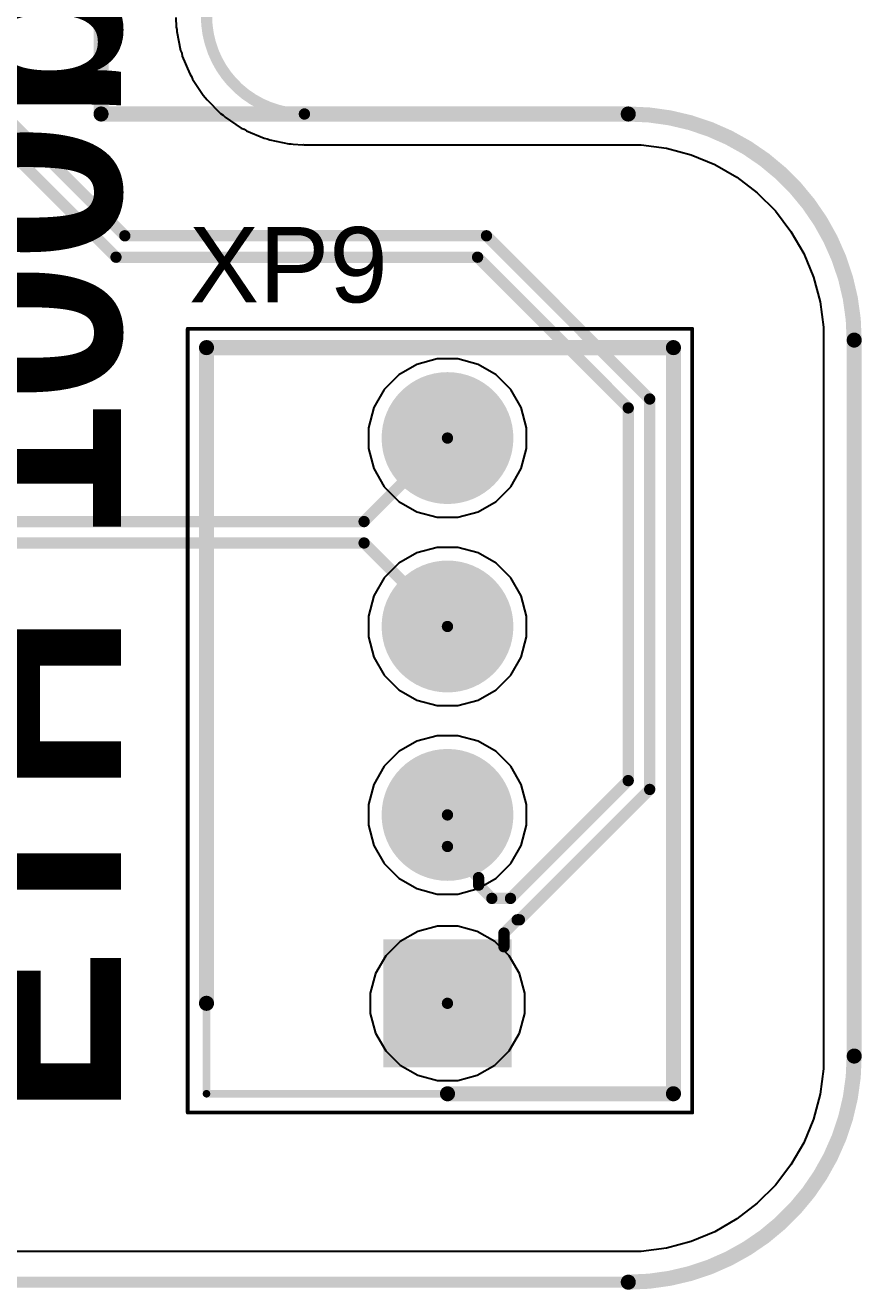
# Model space of a CAD drawing. Header units: inches. Extents: x 0 to 110, y 0 to 95.
# Drawn here: x 98.99 to 110.1, y 1.9 to 18.68 of the extents above; entities that cross this region are included whole.
import ezdxf

# ---------------------------------------------------------------- set-up
doc = ezdxf.new("R2010")
doc.units = ezdxf.units.IN
for name, color, linetype in [('Board Shape', 56, 'Continuous'), ('Bottom Layer', 5, 'Continuous'), ('Bottom Solder', 6, 'Continuous'), ('Int1', 16, 'Continuous'), ('Int2', 76, 'Continuous'), ('Mechanical 20', 56, 'Continuous'), ('Mechanical1', 6, 'Continuous'), ('Multi-Layer', 9, 'Continuous'), ('Pad Holes', 156, 'Continuous'), ('Top Courtyard', 56, 'Continuous'), ('Top Layer', 1, 'Continuous'), ('Top Overlay', 2, 'Continuous'), ('Top Solder', 216, 'Continuous')]:
    doc.layers.add(name, color=color, linetype=linetype)
doc.styles.add('Arial', font='', dxfattribs={"height": 0.2})
doc.styles.add('Century Gothic_Bold', font='', dxfattribs={"height": 0.2})
doc.styles.get('Arial').set_extended_font_data('Arial')
doc.styles.get('Century Gothic_Bold').set_extended_font_data('Century Gothic', bold=True)

# ---------------------------------------------------------------- blocks, each defined once
blk = doc.blocks.new('KK5045_04AG_1036')
at = {"layer": 'Bottom Layer'}
h = blk.add_hatch(color=5, dxfattribs=at)
edge = h.paths.add_edge_path()
edge.add_arc((-7.5, 0), 0.85, 0, 360)
h = blk.add_hatch(color=5, dxfattribs=at)
edge = h.paths.add_edge_path()
edge.add_arc((-5, 0), 0.85, 0, 360)
h = blk.add_hatch(color=5, dxfattribs=at)
edge = h.paths.add_edge_path()
edge.add_arc((-2.5, 0), 0.85, 0, 360)
blk.add_hatch(color=5, dxfattribs=at).paths.add_polyline_path([(-0.825, 0.825), (0.825, 0.825), (0.825, -0.825), (-0.825, -0.825)])
at = {"layer": 'Bottom Solder'}
h = blk.add_hatch(color=6, dxfattribs=at)
edge = h.paths.add_edge_path()
edge.add_arc((-7.5, 0), 0.875, 0, 360)
h = blk.add_hatch(color=6, dxfattribs=at)
edge = h.paths.add_edge_path()
edge.add_arc((-5, 0), 0.875, 0, 360)
h = blk.add_hatch(color=6, dxfattribs=at)
edge = h.paths.add_edge_path()
edge.add_arc((-2.5, 0), 0.875, 0, 360)
blk.add_hatch(color=6, dxfattribs=at).paths.add_polyline_path([(-0.85, 0.85), (0.85, 0.85), (0.85, -0.85), (-0.85, -0.85)])
at = {"layer": 'Int1'}
h = blk.add_hatch(color=16, dxfattribs=at)
edge = h.paths.add_edge_path()
edge.add_arc((-7.5, 0), 0.85, 0, 360)
h = blk.add_hatch(color=16, dxfattribs=at)
edge = h.paths.add_edge_path()
edge.add_arc((-5, 0), 0.85, 0, 360)
h = blk.add_hatch(color=16, dxfattribs=at)
edge = h.paths.add_edge_path()
edge.add_arc((-2.5, 0), 0.85, 0, 360)
h = blk.add_hatch(color=16, dxfattribs=at)
edge = h.paths.add_edge_path()
edge.add_arc((0, 0), 0.825, 0, 360)
at = {"layer": 'Int2'}
h = blk.add_hatch(color=76, dxfattribs=at)
edge = h.paths.add_edge_path()
edge.add_arc((-7.5, 0), 0.85, 0, 360)
h = blk.add_hatch(color=76, dxfattribs=at)
edge = h.paths.add_edge_path()
edge.add_arc((-5, 0), 0.85, 0, 360)
h = blk.add_hatch(color=76, dxfattribs=at)
edge = h.paths.add_edge_path()
edge.add_arc((-2.5, 0), 0.85, 0, 360)
h = blk.add_hatch(color=76, dxfattribs=at)
edge = h.paths.add_edge_path()
edge.add_arc((0, 0), 0.825, 0, 360)
at = {"layer": 'Multi-Layer'}
h = blk.add_hatch(color=9, dxfattribs=at)
edge = h.paths.add_edge_path()
edge.add_arc((-7.5, 0), 0.85, 0, 360)
h = blk.add_hatch(color=9, dxfattribs=at)
edge = h.paths.add_edge_path()
edge.add_arc((-5, 0), 0.85, 0, 360)
h = blk.add_hatch(color=9, dxfattribs=at)
edge = h.paths.add_edge_path()
edge.add_arc((-2.5, 0), 0.85, 0, 360)
at = {"layer": 'Pad Holes'}
h = blk.add_hatch(color=7, dxfattribs=at)
edge = h.paths.add_edge_path()
edge.add_arc((-7.5, 0), 0.575, 0, 360)
h = blk.add_hatch(color=7, dxfattribs=at)
edge = h.paths.add_edge_path()
edge.add_arc((-5, 0), 0.575, 0, 360)
h = blk.add_hatch(color=7, dxfattribs=at)
edge = h.paths.add_edge_path()
edge.add_arc((-2.5, 0), 0.575, 0, 360)
h = blk.add_hatch(color=7, dxfattribs=at)
edge = h.paths.add_edge_path()
edge.add_arc((0, 0), 0.575, 0, 360)
at = {"layer": 'Top Layer'}
h = blk.add_hatch(color=1, dxfattribs=at)
edge = h.paths.add_edge_path()
edge.add_arc((-7.5, 0), 0.85, 0, 360)
h = blk.add_hatch(color=1, dxfattribs=at)
edge = h.paths.add_edge_path()
edge.add_arc((-5, 0), 0.85, 0, 360)
h = blk.add_hatch(color=1, dxfattribs=at)
edge = h.paths.add_edge_path()
edge.add_arc((-2.5, 0), 0.85, 0, 360)
blk.add_hatch(color=1, dxfattribs=at).paths.add_polyline_path([(-0.825, 0.825), (0.825, 0.825), (0.825, -0.825), (-0.825, -0.825)])
at = {"layer": 'Top Solder'}
h = blk.add_hatch(color=216, dxfattribs=at)
edge = h.paths.add_edge_path()
edge.add_arc((-7.5, 0), 0.875, 0, 360)
h = blk.add_hatch(color=216, dxfattribs=at)
edge = h.paths.add_edge_path()
edge.add_arc((-5, 0), 0.875, 0, 360)
h = blk.add_hatch(color=216, dxfattribs=at)
edge = h.paths.add_edge_path()
edge.add_arc((-2.5, 0), 0.875, 0, 360)
blk.add_hatch(color=216, dxfattribs=at).paths.add_polyline_path([(-0.85, 0.85), (0.85, 0.85), (0.85, -0.85), (-0.85, -0.85)])
at = {"layer": 'Mechanical 20'}
for points in [[(-8.95, -3.45, 0.05, 0.05, 0), (-8.95, 3.25, 0.05, 0.05, 0)], [(1.45, 3.25, 0.05, 0.05, 0), (-8.95, 3.25, 0.05, 0.05, 0)], [(1.45, -3.45, 0.05, 0.05, 0), (1.45, 3.25, 0.05, 0.05, 0)], [(1.45, -3.45, 0.05, 0.05, 0), (-8.95, -3.45, 0.05, 0.05, 0)]]:
    blk.add_lwpolyline(points, format="xyseb", dxfattribs=at)
for points in [[(-8.962, 3.25, 0.025, 0.025, 1), (-8.938, 3.25, 0.025, 0.025, 1)], [(-8.962, 3.25, 0.025, 0.025, 1), (-8.938, 3.25, 0.025, 0.025, 1)], [(1.438, 3.25, 0.025, 0.025, 1), (1.462, 3.25, 0.025, 0.025, 1)], [(1.438, 3.25, 0.025, 0.025, 1), (1.462, 3.25, 0.025, 0.025, 1)], [(-8.962, -3.45, 0.025, 0.025, 1), (-8.938, -3.45, 0.025, 0.025, 1)], [(-8.962, -3.45, 0.025, 0.025, 1), (-8.938, -3.45, 0.025, 0.025, 1)], [(1.438, -3.45, 0.025, 0.025, 1), (1.462, -3.45, 0.025, 0.025, 1)], [(1.438, -3.45, 0.025, 0.025, 1), (1.462, -3.45, 0.025, 0.025, 1)]]:
    blk.add_lwpolyline(points, format="xyseb", close=True, dxfattribs=at)
at = {"layer": 'Top Courtyard'}
for points in [[(-8.7, -3.2, 0.1, 0.1, 0), (-8.7, 3, 0.1, 0.1, 0)], [(1.2, 3, 0.1, 0.1, 0), (-8.7, 3, 0.1, 0.1, 0)], [(1.2, -3.2, 0.1, 0.1, 0), (1.2, 3, 0.1, 0.1, 0)], [(1.2, -3.2, 0.1, 0.1, 0), (-8.7, -3.2, 0.1, 0.1, 0)]]:
    blk.add_lwpolyline(points, format="xyseb", dxfattribs=at)
for points in [[(-8.725, 3, 0.05, 0.05, 1), (-8.675, 3, 0.05, 0.05, 1)], [(-8.725, 3, 0.05, 0.05, 1), (-8.675, 3, 0.05, 0.05, 1)], [(1.175, 3, 0.05, 0.05, 1), (1.225, 3, 0.05, 0.05, 1)], [(1.175, 3, 0.05, 0.05, 1), (1.225, 3, 0.05, 0.05, 1)], [(-8.725, -3.2, 0.05, 0.05, 1), (-8.675, -3.2, 0.05, 0.05, 1)], [(-8.725, -3.2, 0.05, 0.05, 1), (-8.675, -3.2, 0.05, 0.05, 1)], [(1.175, -3.2, 0.05, 0.05, 1), (1.225, -3.2, 0.05, 0.05, 1)], [(1.175, -3.2, 0.05, 0.05, 1), (1.225, -3.2, 0.05, 0.05, 1)]]:
    blk.add_lwpolyline(points, format="xyseb", close=True, dxfattribs=at)
at = {"layer": 'Top Overlay'}
for points in [[(-8.7, -3.2, 0.2, 0.2, 0), (-8.7, 3, 0.2, 0.2, 0)], [(1.2, 3, 0.2, 0.2, 0), (-8.7, 3, 0.2, 0.2, 0)], [(1.2, 0, 0.2, 0.2, 0), (1.2, 3, 0.2, 0.2, 0)], [(0, -3.2, 0.2, 0.2, 0), (-8.7, -3.2, 0.2, 0.2, 0)]]:
    blk.add_lwpolyline(points, format="xyseb", dxfattribs=at)
for points in [[(-8.75, 3, 0.1, 0.1, 1), (-8.65, 3, 0.1, 0.1, 1)], [(-8.75, 3, 0.1, 0.1, 1), (-8.65, 3, 0.1, 0.1, 1)], [(1.15, 3, 0.1, 0.1, 1), (1.25, 3, 0.1, 0.1, 1)], [(1.15, 3, 0.1, 0.1, 1), (1.25, 3, 0.1, 0.1, 1)], [(1.15, 0, 0.1, 0.1, 1), (1.25, 0, 0.1, 0.1, 1)], [(-8.75, -3.2, 0.1, 0.1, 1), (-8.65, -3.2, 0.1, 0.1, 1)], [(-8.75, -3.2, 0.1, 0.1, 1), (-8.65, -3.2, 0.1, 0.1, 1)], [(-0.05, -3.2, 0.1, 0.1, 1), (0.05, -3.2, 0.1, 0.1, 1)]]:
    blk.add_lwpolyline(points, format="xyseb", close=True, dxfattribs=at)

msp = doc.modelspace()

# ---------------------------------------------------------------- linework, layer by layer
at = {"layer": 'Board Shape'}
for points in [[(102.7, 17.5, 0.15, 0.15, -0.414214), (101.4, 18.8, 0.15, 0.15, 0)], [(102.7, 17.5, 0.15, 0.15, 0), (107, 17.5, 0.15, 0.15, 0)], [(107, 17.5, 0.15, 0.15, -0.414214), (110, 14.5, 0.15, 0.15, 0)], [(110, 5, 0.15, 0.15, 0), (110, 14.5, 0.15, 0.15, 0)], [(110, 5, 0.15, 0.15, -0.414213), (107, 2, 0.15, 0.15, 0)], [(96, 2, 0.15, 0.15, 0), (107, 2, 0.15, 0.15, 0)]]:
    msp.add_lwpolyline(points, format="xyseb", dxfattribs=at)
for points in [[(102.662, 17.5, 0.075, 0.075, 1), (102.738, 17.5, 0.075, 0.075, 1)], [(102.662, 17.5, 0.075, 0.075, 1), (102.738, 17.5, 0.075, 0.075, 1)], [(106.962, 17.5, 0.075, 0.075, 1), (107.037, 17.5, 0.075, 0.075, 1)], [(106.962, 17.5, 0.075, 0.075, 1), (107.037, 17.5, 0.075, 0.075, 1)], [(109.963, 14.5, 0.075, 0.075, 1), (110.038, 14.5, 0.075, 0.075, 1)], [(109.963, 14.5, 0.075, 0.075, 1), (110.038, 14.5, 0.075, 0.075, 1)], [(109.963, 5, 0.075, 0.075, 1), (110.038, 5, 0.075, 0.075, 1)], [(109.963, 5, 0.075, 0.075, 1), (110.038, 5, 0.075, 0.075, 1)], [(106.962, 2, 0.075, 0.075, 1), (107.037, 2, 0.075, 0.075, 1)], [(106.962, 2, 0.075, 0.075, 1), (107.037, 2, 0.075, 0.075, 1)]]:
    msp.add_lwpolyline(points, format="xyseb", close=True, dxfattribs=at)
at = {"layer": 'Bottom Layer'}
for points in [[(94.7, 21.098, 0.15, 0.15, 0), (100.198, 15.6, 0.15, 0.15, 0)], [(94.984, 21.216, 0.15, 0.15, 0), (100.316, 15.884, 0.15, 0.15, 0)], [(100.316, 15.884, 0.15, 0.15, 0), (105.118, 15.884, 0.15, 0.15, 0)], [(105.118, 15.884, 0.15, 0.15, 0), (107.284, 13.718, 0.15, 0.15, 0)], [(100.198, 15.6, 0.15, 0.15, 0), (105, 15.6, 0.15, 0.15, 0)], [(105, 15.6, 0.15, 0.15, 0), (107, 13.6, 0.15, 0.15, 0)], [(107.284, 8.538, 0.15, 0.15, 0), (107.284, 13.718, 0.15, 0.15, 0)], [(107, 8.655, 0.15, 0.15, 0), (107, 13.6, 0.15, 0.15, 0)], [(103.492, 12.092, 0.15, 0.15, 0), (104.6, 13.2, 0.15, 0.15, 0)], [(96.508, 12.092, 0.15, 0.15, 0), (103.492, 12.092, 0.15, 0.15, 0)], [(96.39, 11.808, 0.15, 0.15, 0), (103.492, 11.808, 0.15, 0.15, 0)], [(103.492, 11.808, 0.15, 0.15, 0), (104.6, 10.7, 0.15, 0.15, 0)], [(105.437, 7.092, 0.15, 0.15, 0), (107, 8.655, 0.15, 0.15, 0)], [(105.554, 6.808, 0.15, 0.15, 0), (107.284, 8.538, 0.15, 0.15, 0)], [(104.6, 7.781, 0.15, 0.15, 0), (104.6, 8.2, 0.15, 0.15, 0)], [(104.6, 7.781, 0.15, 0.15, 0), (105.012, 7.368, 0.15, 0.15, 0)], [(105.012, 7.268, 0.15, 0.15, 0), (105.012, 7.368, 0.15, 0.15, 0)], [(105.012, 7.268, 0.15, 0.15, 0), (105.188, 7.092, 0.15, 0.15, 0)], [(105.188, 7.092, 0.15, 0.15, 0), (105.437, 7.092, 0.15, 0.15, 0)], [(105.35, 6.632, 0.15, 0.15, 0), (105.526, 6.808, 0.15, 0.15, 0)], [(105.526, 6.808, 0.15, 0.15, 0), (105.554, 6.808, 0.15, 0.15, 0)], [(105.35, 6.45, 0.15, 0.15, 0), (105.35, 6.632, 0.15, 0.15, 0)], [(104.6, 5.7, 0.15, 0.15, 0), (105.35, 6.45, 0.15, 0.15, 0)]]:
    msp.add_lwpolyline(points, format="xyseb", dxfattribs=at)
for points in [[(100.278, 15.884, 0.075, 0.075, 1), (100.353, 15.884, 0.075, 0.075, 1)], [(100.278, 15.884, 0.075, 0.075, 1), (100.353, 15.884, 0.075, 0.075, 1)], [(105.08, 15.884, 0.075, 0.075, 1), (105.155, 15.884, 0.075, 0.075, 1)], [(105.08, 15.884, 0.075, 0.075, 1), (105.155, 15.884, 0.075, 0.075, 1)], [(100.161, 15.6, 0.075, 0.075, 1), (100.236, 15.6, 0.075, 0.075, 1)], [(100.161, 15.6, 0.075, 0.075, 1), (100.236, 15.6, 0.075, 0.075, 1)], [(104.962, 15.6, 0.075, 0.075, 1), (105.037, 15.6, 0.075, 0.075, 1)], [(104.962, 15.6, 0.075, 0.075, 1), (105.037, 15.6, 0.075, 0.075, 1)], [(107.247, 13.718, 0.075, 0.075, 1), (107.322, 13.718, 0.075, 0.075, 1)], [(107.247, 13.718, 0.075, 0.075, 1), (107.322, 13.718, 0.075, 0.075, 1)], [(106.962, 13.6, 0.075, 0.075, 1), (107.037, 13.6, 0.075, 0.075, 1)], [(106.962, 13.6, 0.075, 0.075, 1), (107.037, 13.6, 0.075, 0.075, 1)], [(104.562, 13.2, 0.075, 0.075, 1), (104.637, 13.2, 0.075, 0.075, 1)], [(103.455, 12.092, 0.075, 0.075, 1), (103.53, 12.092, 0.075, 0.075, 1)], [(103.455, 12.092, 0.075, 0.075, 1), (103.53, 12.092, 0.075, 0.075, 1)], [(103.455, 11.808, 0.075, 0.075, 1), (103.53, 11.808, 0.075, 0.075, 1)], [(103.455, 11.808, 0.075, 0.075, 1), (103.53, 11.808, 0.075, 0.075, 1)], [(104.562, 10.7, 0.075, 0.075, 1), (104.637, 10.7, 0.075, 0.075, 1)], [(106.962, 8.655, 0.075, 0.075, 1), (107.037, 8.655, 0.075, 0.075, 1)], [(106.962, 8.655, 0.075, 0.075, 1), (107.037, 8.655, 0.075, 0.075, 1)], [(107.247, 8.538, 0.075, 0.075, 1), (107.322, 8.538, 0.075, 0.075, 1)], [(107.247, 8.538, 0.075, 0.075, 1), (107.322, 8.538, 0.075, 0.075, 1)], [(104.562, 8.2, 0.075, 0.075, 1), (104.637, 8.2, 0.075, 0.075, 1)], [(104.562, 7.781, 0.075, 0.075, 1), (104.637, 7.781, 0.075, 0.075, 1)], [(104.562, 7.781, 0.075, 0.075, 1), (104.637, 7.781, 0.075, 0.075, 1)], [(104.975, 7.368, 0.075, 0.075, 1), (105.05, 7.368, 0.075, 0.075, 1)], [(104.975, 7.368, 0.075, 0.075, 1), (105.05, 7.368, 0.075, 0.075, 1)], [(104.975, 7.268, 0.075, 0.075, 1), (105.05, 7.268, 0.075, 0.075, 1)], [(104.975, 7.268, 0.075, 0.075, 1), (105.05, 7.268, 0.075, 0.075, 1)], [(105.151, 7.092, 0.075, 0.075, 1), (105.226, 7.092, 0.075, 0.075, 1)], [(105.151, 7.092, 0.075, 0.075, 1), (105.226, 7.092, 0.075, 0.075, 1)], [(105.399, 7.092, 0.075, 0.075, 1), (105.474, 7.092, 0.075, 0.075, 1)], [(105.399, 7.092, 0.075, 0.075, 1), (105.474, 7.092, 0.075, 0.075, 1)], [(105.488, 6.808, 0.075, 0.075, 1), (105.563, 6.808, 0.075, 0.075, 1)], [(105.488, 6.808, 0.075, 0.075, 1), (105.563, 6.808, 0.075, 0.075, 1)], [(105.517, 6.808, 0.075, 0.075, 1), (105.592, 6.808, 0.075, 0.075, 1)], [(105.517, 6.808, 0.075, 0.075, 1), (105.592, 6.808, 0.075, 0.075, 1)], [(105.312, 6.632, 0.075, 0.075, 1), (105.387, 6.632, 0.075, 0.075, 1)], [(105.312, 6.632, 0.075, 0.075, 1), (105.387, 6.632, 0.075, 0.075, 1)], [(105.312, 6.45, 0.075, 0.075, 1), (105.387, 6.45, 0.075, 0.075, 1)], [(105.312, 6.45, 0.075, 0.075, 1), (105.387, 6.45, 0.075, 0.075, 1)], [(104.562, 5.7, 0.075, 0.075, 1), (104.637, 5.7, 0.075, 0.075, 1)]]:
    msp.add_lwpolyline(points, format="xyseb", close=True, dxfattribs=at)
at = {"layer": 'Int1'}
for p, q in [((100.993, 18.78), (100.999, 18.653)), ((100.999, 18.653), (101.006, 18.623)), ((101.006, 18.623), (101.006, 18.593)), ((101.006, 18.593), (101.056, 18.343)), ((101.056, 18.343), (101.071, 18.306)), ((101.071, 18.306), (101.079, 18.267)), ((101.079, 18.267), (101.177, 18.031)), ((101.177, 18.031), (101.199, 17.998)), ((101.199, 17.998), (101.214, 17.961)), ((101.214, 17.961), (101.356, 17.749)), ((101.356, 17.749), (101.384, 17.72)), ((101.384, 17.72), (101.407, 17.687)), ((101.407, 17.687), (101.587, 17.507)), ((101.587, 17.507), (101.62, 17.484)), ((101.62, 17.484), (101.649, 17.456)), ((101.649, 17.456), (101.861, 17.314)), ((101.861, 17.314), (101.898, 17.299)), ((101.898, 17.299), (101.931, 17.277)), ((101.931, 17.277), (102.167, 17.179)), ((102.167, 17.179), (102.206, 17.171)), ((102.206, 17.171), (102.243, 17.156)), ((102.243, 17.156), (102.493, 17.106)), ((102.493, 17.106), (102.523, 17.106)), ((102.523, 17.106), (102.553, 17.099)), ((102.553, 17.099), (102.68, 17.093)), ((102.68, 17.093), (102.69, 17.094)), ((102.69, 17.094), (102.7, 17.092)), ((102.7, 17.092), (107.17, 17.092)), ((107.17, 17.092), (107.507, 17.048)), ((107.507, 17.048), (107.835, 16.96)), ((107.835, 16.96), (108.149, 16.83)), ((108.149, 16.83), (108.443, 16.66)), ((108.443, 16.66), (108.713, 16.453)), ((108.713, 16.453), (108.953, 16.213)), ((108.953, 16.213), (109.16, 15.943)), ((109.16, 15.943), (109.33, 15.649)), ((109.33, 15.649), (109.46, 15.335)), ((109.46, 15.335), (109.548, 15.007)), ((109.548, 15.007), (109.592, 14.67)), ((109.592, 14.67), (109.592, 14.5)), ((109.592, 14.5), (109.592, 5)), ((104.195, 14.178), (103.955, 14.04)), ((104.462, 14.25), (104.195, 14.178)), ((104.738, 14.25), (104.462, 14.25)), ((105.005, 14.178), (104.738, 14.25)), ((105.245, 14.04), (105.005, 14.178)), ((103.955, 14.04), (103.76, 13.845)), ((105.44, 13.845), (105.245, 14.04)), ((103.76, 13.845), (103.622, 13.605)), ((105.578, 13.605), (105.44, 13.845)), ((103.622, 13.605), (103.55, 13.338)), ((105.65, 13.338), (105.578, 13.605)), ((103.55, 13.338), (103.55, 13.062)), ((105.65, 13.062), (105.65, 13.338)), ((103.55, 13.062), (103.622, 12.795)), ((105.578, 12.795), (105.65, 13.062)), ((103.622, 12.795), (103.76, 12.555)), ((105.44, 12.555), (105.578, 12.795)), ((103.76, 12.555), (103.955, 12.36)), ((105.245, 12.36), (105.44, 12.555)), ((103.955, 12.36), (104.195, 12.222)), ((105.005, 12.222), (105.245, 12.36)), ((104.195, 12.222), (104.462, 12.15)), ((104.462, 12.15), (104.738, 12.15)), ((104.738, 12.15), (105.005, 12.222)), ((104.462, 11.75), (104.195, 11.678)), ((104.738, 11.75), (104.462, 11.75)), ((105.005, 11.678), (104.738, 11.75)), ((104.195, 11.678), (103.955, 11.54)), ((105.245, 11.54), (105.005, 11.678)), ((103.955, 11.54), (103.76, 11.345)), ((105.44, 11.345), (105.245, 11.54)), ((103.76, 11.345), (103.622, 11.105)), ((105.578, 11.105), (105.44, 11.345)), ((103.622, 11.105), (103.55, 10.838)), ((105.65, 10.838), (105.578, 11.105)), ((103.55, 10.838), (103.55, 10.562)), ((105.65, 10.562), (105.65, 10.838)), ((103.55, 10.562), (103.622, 10.295)), ((105.578, 10.295), (105.65, 10.562)), ((103.622, 10.295), (103.76, 10.055)), ((105.44, 10.055), (105.578, 10.295)), ((103.76, 10.055), (103.955, 9.86)), ((105.245, 9.86), (105.44, 10.055)), ((103.955, 9.86), (104.195, 9.722)), ((105.005, 9.722), (105.245, 9.86)), ((104.195, 9.722), (104.462, 9.65)), ((104.462, 9.65), (104.738, 9.65)), ((104.738, 9.65), (105.005, 9.722)), ((104.462, 9.25), (104.195, 9.178)), ((104.738, 9.25), (104.462, 9.25)), ((105.005, 9.178), (104.738, 9.25)), ((104.195, 9.178), (103.955, 9.04)), ((105.245, 9.04), (105.005, 9.178)), ((103.955, 9.04), (103.76, 8.845)), ((105.44, 8.845), (105.245, 9.04)), ((103.76, 8.845), (103.622, 8.605)), ((105.578, 8.605), (105.44, 8.845)), ((103.622, 8.605), (103.55, 8.338)), ((105.65, 8.338), (105.578, 8.605)), ((103.55, 8.338), (103.55, 8.062)), ((105.65, 8.062), (105.65, 8.338)), ((103.55, 8.062), (103.622, 7.795)), ((105.578, 7.795), (105.65, 8.062)), ((103.622, 7.795), (103.76, 7.555)), ((105.44, 7.555), (105.578, 7.795)), ((103.76, 7.555), (103.955, 7.36)), ((105.245, 7.36), (105.44, 7.555)), ((103.955, 7.36), (104.195, 7.222)), ((104.195, 7.222), (104.462, 7.15)), ((104.738, 7.15), (105.005, 7.222)), ((105.005, 7.222), (105.245, 7.36)), ((104.462, 7.15), (104.738, 7.15)), ((104.465, 6.725), (104.204, 6.655)), ((104.735, 6.725), (104.465, 6.725)), ((104.996, 6.655), (104.735, 6.725)), ((104.204, 6.655), (103.971, 6.52)), ((105.229, 6.52), (104.996, 6.655)), ((103.971, 6.52), (103.78, 6.329)), ((105.42, 6.329), (105.229, 6.52)), ((103.78, 6.329), (103.645, 6.096)), ((105.555, 6.096), (105.42, 6.329)), ((103.645, 6.096), (103.575, 5.835)), ((105.625, 5.835), (105.555, 6.096)), ((103.575, 5.835), (103.575, 5.565)), ((105.625, 5.565), (105.625, 5.835)), ((103.575, 5.565), (103.645, 5.304)), ((105.555, 5.304), (105.625, 5.565)), ((103.645, 5.304), (103.78, 5.071)), ((105.42, 5.071), (105.555, 5.304)), ((103.78, 5.071), (103.971, 4.88)), ((105.229, 4.88), (105.42, 5.071)), ((103.971, 4.88), (104.204, 4.745)), ((104.996, 4.745), (105.229, 4.88)), ((109.592, 5), (109.592, 4.83)), ((104.204, 4.745), (104.465, 4.675)), ((104.735, 4.675), (104.996, 4.745)), ((109.592, 4.83), (109.548, 4.493)), ((104.465, 4.675), (104.735, 4.675)), ((109.548, 4.493), (109.46, 4.165)), ((109.46, 4.165), (109.33, 3.851)), ((109.33, 3.851), (109.16, 3.557)), ((109.16, 3.557), (108.953, 3.287)), ((108.953, 3.287), (108.713, 3.047)), ((108.713, 3.047), (108.443, 2.84)), ((108.443, 2.84), (108.149, 2.67)), ((107.835, 2.54), (107.507, 2.452)), ((108.149, 2.67), (107.835, 2.54)), ((107, 2.408), (96, 2.408)), ((107.17, 2.408), (107, 2.408)), ((107.507, 2.452), (107.17, 2.408))]:
    msp.add_line(p, q, dxfattribs=at)
at = {"layer": 'Int2'}
for p, q in [((100.993, 18.78), (100.999, 18.653)), ((100.999, 18.653), (101.006, 18.623)), ((101.006, 18.623), (101.006, 18.593)), ((101.006, 18.593), (101.056, 18.343)), ((101.056, 18.343), (101.071, 18.306)), ((101.071, 18.306), (101.079, 18.267)), ((101.079, 18.267), (101.177, 18.031)), ((101.177, 18.031), (101.199, 17.998)), ((101.199, 17.998), (101.214, 17.961)), ((101.214, 17.961), (101.356, 17.749)), ((101.356, 17.749), (101.384, 17.72)), ((101.384, 17.72), (101.407, 17.687)), ((101.407, 17.687), (101.587, 17.507)), ((101.587, 17.507), (101.62, 17.484)), ((101.62, 17.484), (101.649, 17.456)), ((101.649, 17.456), (101.861, 17.314)), ((101.861, 17.314), (101.898, 17.299)), ((101.898, 17.299), (101.931, 17.277)), ((101.931, 17.277), (102.167, 17.179)), ((102.167, 17.179), (102.206, 17.171)), ((102.206, 17.171), (102.243, 17.156)), ((102.243, 17.156), (102.493, 17.106)), ((102.493, 17.106), (102.523, 17.106)), ((102.523, 17.106), (102.553, 17.099)), ((102.553, 17.099), (102.68, 17.093)), ((102.68, 17.093), (102.69, 17.094)), ((102.69, 17.094), (102.7, 17.092)), ((102.7, 17.092), (107.17, 17.092)), ((107.17, 17.092), (107.507, 17.048)), ((107.507, 17.048), (107.835, 16.96)), ((107.835, 16.96), (108.149, 16.83)), ((108.149, 16.83), (108.443, 16.66)), ((108.443, 16.66), (108.713, 16.453)), ((108.713, 16.453), (108.953, 16.213)), ((108.953, 16.213), (109.16, 15.943)), ((109.16, 15.943), (109.33, 15.649)), ((109.33, 15.649), (109.46, 15.335)), ((109.46, 15.335), (109.548, 15.007)), ((109.548, 15.007), (109.592, 14.67)), ((109.592, 14.67), (109.592, 14.5)), ((109.592, 14.5), (109.592, 5)), ((104.195, 14.178), (103.955, 14.04)), ((104.462, 14.25), (104.195, 14.178)), ((104.738, 14.25), (104.462, 14.25)), ((105.005, 14.178), (104.738, 14.25)), ((105.245, 14.04), (105.005, 14.178)), ((103.955, 14.04), (103.76, 13.845)), ((105.44, 13.845), (105.245, 14.04)), ((103.76, 13.845), (103.622, 13.605)), ((105.578, 13.605), (105.44, 13.845)), ((103.622, 13.605), (103.55, 13.338)), ((105.65, 13.338), (105.578, 13.605)), ((103.55, 13.338), (103.55, 13.062)), ((105.65, 13.062), (105.65, 13.338)), ((103.55, 13.062), (103.622, 12.795)), ((105.578, 12.795), (105.65, 13.062)), ((103.622, 12.795), (103.76, 12.555)), ((105.44, 12.555), (105.578, 12.795)), ((103.76, 12.555), (103.955, 12.36)), ((105.245, 12.36), (105.44, 12.555)), ((103.955, 12.36), (104.195, 12.222)), ((105.005, 12.222), (105.245, 12.36)), ((104.195, 12.222), (104.462, 12.15)), ((104.462, 12.15), (104.738, 12.15)), ((104.738, 12.15), (105.005, 12.222)), ((104.462, 11.75), (104.195, 11.678)), ((104.738, 11.75), (104.462, 11.75)), ((105.005, 11.678), (104.738, 11.75)), ((104.195, 11.678), (103.955, 11.54)), ((105.245, 11.54), (105.005, 11.678)), ((103.955, 11.54), (103.76, 11.345)), ((105.44, 11.345), (105.245, 11.54)), ((103.76, 11.345), (103.622, 11.105)), ((105.578, 11.105), (105.44, 11.345)), ((103.622, 11.105), (103.55, 10.838)), ((105.65, 10.838), (105.578, 11.105)), ((103.55, 10.838), (103.55, 10.562)), ((105.65, 10.562), (105.65, 10.838)), ((103.55, 10.562), (103.622, 10.295)), ((105.578, 10.295), (105.65, 10.562)), ((103.622, 10.295), (103.76, 10.055)), ((105.44, 10.055), (105.578, 10.295)), ((103.76, 10.055), (103.955, 9.86)), ((105.245, 9.86), (105.44, 10.055)), ((103.955, 9.86), (104.195, 9.722)), ((105.005, 9.722), (105.245, 9.86)), ((104.195, 9.722), (104.462, 9.65)), ((104.462, 9.65), (104.738, 9.65)), ((104.738, 9.65), (105.005, 9.722)), ((104.462, 9.25), (104.195, 9.178)), ((104.738, 9.25), (104.462, 9.25)), ((105.005, 9.178), (104.738, 9.25)), ((104.195, 9.178), (103.955, 9.04)), ((105.245, 9.04), (105.005, 9.178)), ((103.955, 9.04), (103.76, 8.845)), ((105.44, 8.845), (105.245, 9.04)), ((103.76, 8.845), (103.622, 8.605)), ((105.578, 8.605), (105.44, 8.845)), ((103.622, 8.605), (103.55, 8.338)), ((105.65, 8.338), (105.578, 8.605)), ((103.55, 8.338), (103.55, 8.062)), ((105.65, 8.062), (105.65, 8.338)), ((103.55, 8.062), (103.622, 7.795)), ((105.578, 7.795), (105.65, 8.062)), ((103.622, 7.795), (103.76, 7.555)), ((105.44, 7.555), (105.578, 7.795)), ((103.76, 7.555), (103.955, 7.36)), ((105.245, 7.36), (105.44, 7.555)), ((103.955, 7.36), (104.195, 7.222)), ((104.195, 7.222), (104.462, 7.15)), ((104.738, 7.15), (105.005, 7.222)), ((105.005, 7.222), (105.245, 7.36)), ((104.462, 7.15), (104.738, 7.15)), ((104.465, 6.725), (104.204, 6.655)), ((104.735, 6.725), (104.465, 6.725)), ((104.996, 6.655), (104.735, 6.725)), ((104.204, 6.655), (103.971, 6.52)), ((105.229, 6.52), (104.996, 6.655)), ((103.971, 6.52), (103.78, 6.329)), ((105.42, 6.329), (105.229, 6.52)), ((103.78, 6.329), (103.645, 6.096)), ((105.555, 6.096), (105.42, 6.329)), ((103.645, 6.096), (103.575, 5.835)), ((105.625, 5.835), (105.555, 6.096)), ((103.575, 5.835), (103.575, 5.565)), ((105.625, 5.565), (105.625, 5.835)), ((103.575, 5.565), (103.645, 5.304)), ((105.555, 5.304), (105.625, 5.565)), ((103.645, 5.304), (103.78, 5.071)), ((105.42, 5.071), (105.555, 5.304)), ((103.78, 5.071), (103.971, 4.88)), ((105.229, 4.88), (105.42, 5.071)), ((103.971, 4.88), (104.204, 4.745)), ((104.996, 4.745), (105.229, 4.88)), ((109.592, 5), (109.592, 4.83)), ((104.204, 4.745), (104.465, 4.675)), ((104.735, 4.675), (104.996, 4.745)), ((109.592, 4.83), (109.548, 4.493)), ((104.465, 4.675), (104.735, 4.675)), ((109.548, 4.493), (109.46, 4.165)), ((109.46, 4.165), (109.33, 3.851)), ((109.33, 3.851), (109.16, 3.557)), ((109.16, 3.557), (108.953, 3.287)), ((108.953, 3.287), (108.713, 3.047)), ((108.713, 3.047), (108.443, 2.84)), ((108.443, 2.84), (108.149, 2.67)), ((107.835, 2.54), (107.507, 2.452)), ((108.149, 2.67), (107.835, 2.54)), ((107, 2.408), (96, 2.408)), ((107.17, 2.408), (107, 2.408)), ((107.507, 2.452), (107.17, 2.408))]:
    msp.add_line(p, q, dxfattribs=at)
at = {"layer": 'Mechanical1'}
for points in [[(100, 17.5, 0.2, 0.2, 0), (100, 77.5, 0.2, 0.2, 0)], [(100, 17.5, 0.2, 0.2, 0), (107, 17.5, 0.2, 0.2, 0)], [(107, 17.5, 0.2, 0.2, -0.414214), (110, 14.5, 0.2, 0.2, 0)], [(110, 5, 0.2, 0.2, 0), (110, 14.5, 0.2, 0.2, 0)], [(110, 5, 0.2, 0.2, -0.414214), (107, 2, 0.2, 0.2, 0)]]:
    msp.add_lwpolyline(points, format="xyseb", dxfattribs=at)
for points in [[(99.95, 17.5, 0.1, 0.1, 1), (100.05, 17.5, 0.1, 0.1, 1)], [(99.95, 17.5, 0.1, 0.1, 1), (100.05, 17.5, 0.1, 0.1, 1)], [(106.95, 17.5, 0.1, 0.1, 1), (107.05, 17.5, 0.1, 0.1, 1)], [(106.95, 17.5, 0.1, 0.1, 1), (107.05, 17.5, 0.1, 0.1, 1)], [(109.95, 14.5, 0.1, 0.1, 1), (110.05, 14.5, 0.1, 0.1, 1)], [(109.95, 14.5, 0.1, 0.1, 1), (110.05, 14.5, 0.1, 0.1, 1)], [(109.95, 5, 0.1, 0.1, 1), (110.05, 5, 0.1, 0.1, 1)], [(109.95, 5, 0.1, 0.1, 1), (110.05, 5, 0.1, 0.1, 1)], [(106.95, 2, 0.1, 0.1, 1), (107.05, 2, 0.1, 0.1, 1)]]:
    msp.add_lwpolyline(points, format="xyseb", close=True, dxfattribs=at)

# ---------------------------------------------------------------- block references
at = {"rotation": 270}
msp.add_blockref('KK5045_04AG_1036', (104.6, 5.7), dxfattribs=at)

# ---------------------------------------------------------------- texts
at = {"layer": 'Top Overlay', "style": 'Century Gothic_Bold'}
msp.add_text('ETH 100bs-t', height=2.5, rotation=90, dxfattribs=at).set_placement((100.263, 4.2))
at = {"layer": 'Top Overlay', "style": 'Arial'}
msp.add_text('XP9', height=1, dxfattribs=at).set_placement((101.167, 15))

doc.saveas('drawing.dxf')
